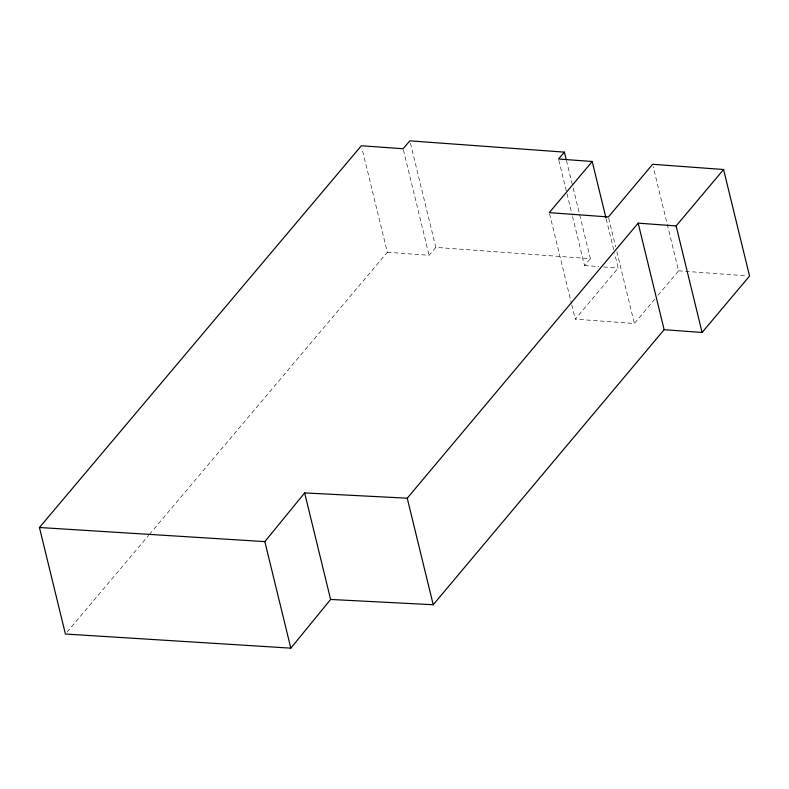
<?xml version="1.0" encoding="UTF-8"?>
<svg xmlns="http://www.w3.org/2000/svg" width="789" height="789" viewBox="0 0 789 789"><rect width="100%" height="100%" fill="white"/><g stroke="black" fill="none" stroke-linecap="round" stroke-linejoin="round"><path stroke-width="0.59" stroke-dasharray="3.94 2.96" d="M654.9 299.041L634.376 323.5L575.27 319.18L618.181 268.033L614.68 253.663M658.065 295.273L678.589 270.814L653.203 166.676M67.006 632.157L148.677 535.307M149.466 534.37L387.33 252.283L361.934 148.135M387.33 252.283L429.098 255.301L435.824 247.381L590.379 258.684L572.873 186.855M572.528 216.472L584.501 265.558L590.379 258.684M678.589 270.814L747.104 275.874M584.501 265.558L598.93 266.613M603.743 266.968L618.181 268.033M608.694 218.158L615.696 246.888M616.86 251.671L634.376 323.5M606.218 218.947L614.384 252.47M566.453 160.522L572.587 185.662M558.819 160.216L566.699 192.536M566.985 193.729L572.242 215.279M549.588 213.839L571.473 303.617M571.769 304.82L575.27 319.18M410.438 143.233L435.824 247.381M403.426 149.959L429.098 255.301"/><path stroke-width="1.18" d="M564.411 152.139L409.846 140.846L403.13 148.756L361.352 145.748L39.45 527.496L65.418 634.031L290.825 648.154L264.848 541.619L304.643 492.918L407.242 498.194L638.173 223.149L676.124 225.94L723.582 169.517L652.621 164.28L608.398 216.955L549.292 212.645L592.204 161.489L558.523 159.013L564.411 152.139L566.167 159.329M290.825 648.154L330.611 599.453L304.643 492.918M330.611 599.453L433.22 604.729L664.141 329.684L638.173 223.149M664.141 329.684L702.092 332.475L749.55 276.051L723.582 169.517M39.45 527.496L264.848 541.619M676.124 225.94L702.092 332.475M592.204 161.489L605.922 217.754M407.242 498.194L433.22 604.729"/></g></svg>
